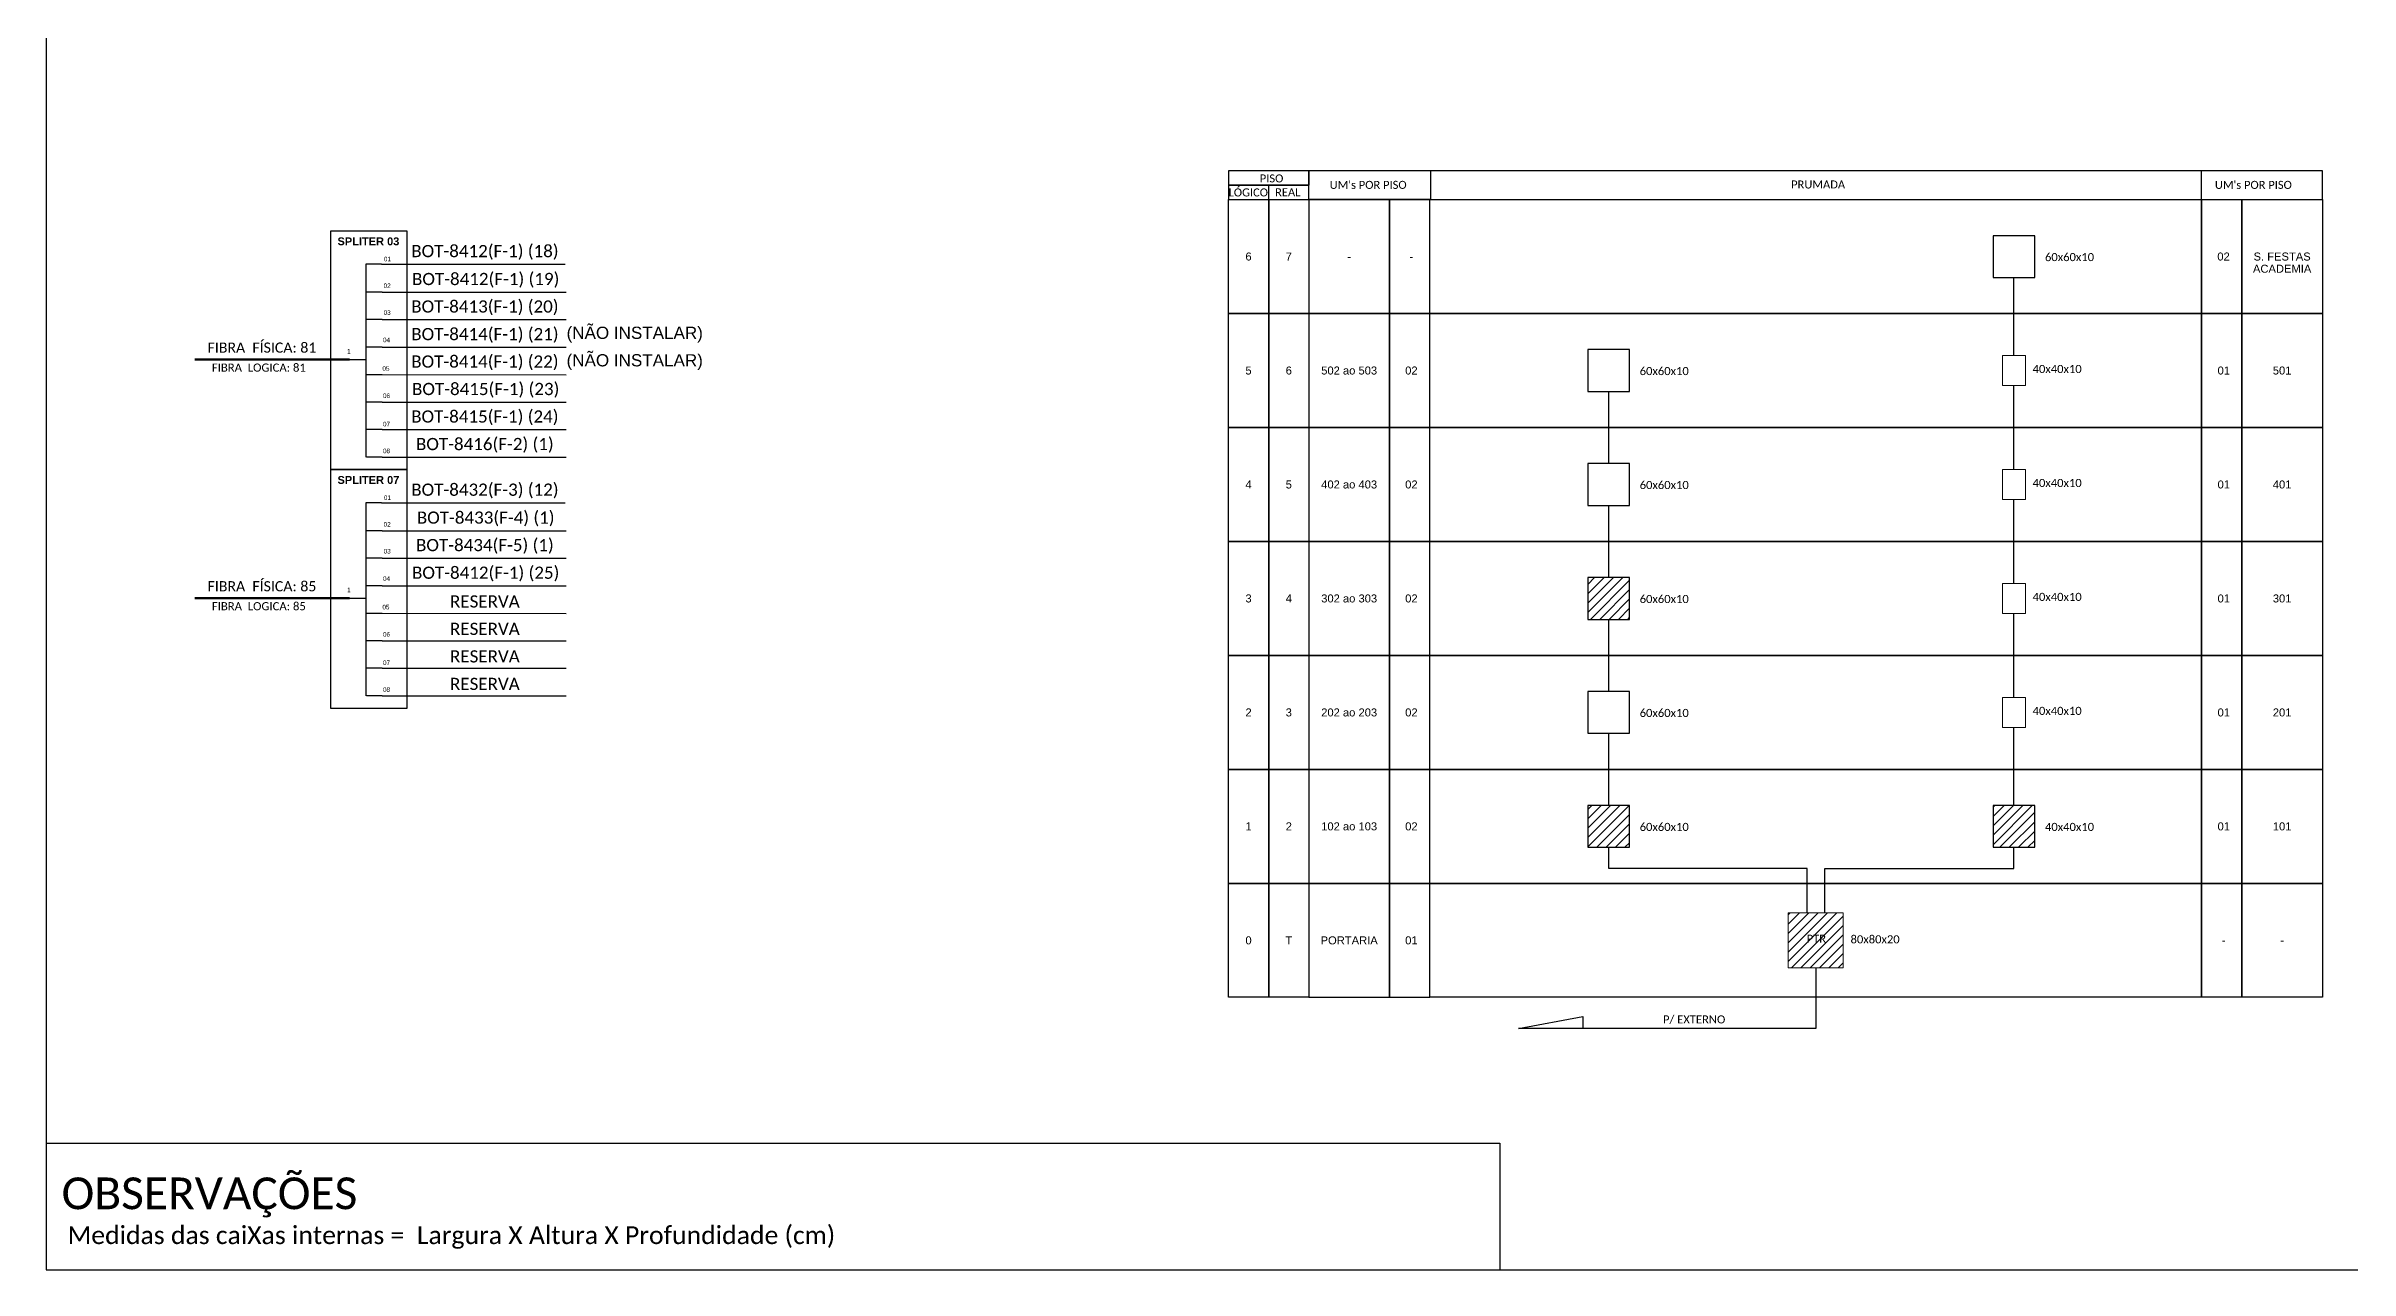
# Model space of a CAD drawing. Extents: x -89 to 749, y 705 to 1299.
# Drawn here: x -89 to 429, y 705 to 980 of the extents above; entities that cross this region are included whole.
import ezdxf
from ezdxf.enums import TextEntityAlignment as Align

# ---------------------------------------------------------------- set-up
doc = ezdxf.new("R2010")
doc.units = 0
doc.styles.add('ARIAL', font='arial.ttf')
doc.styles.get("Standard").update_dxf_attribs({"font": 'arial.ttf'})
doc.styles.add('WMF-Calibri0', font='calibri.ttf')
pattern_1 = [(45, (-589.5643, 134.3541), (-1.054204, 1.054204), [])]

msp = doc.modelspace()

# ---------------------------------------------------------------- hatches: boundary and pattern name
h = msp.add_hatch()
h.set_pattern_fill('ANSI31', color=1, scale=0.469565)
h.set_pattern_definition(pattern_1)
h.paths.add_polyline_path([(257.52, 851.3), (266.92, 851.3), (266.92, 860.7), (257.52, 860.7)])
h = msp.add_hatch()
h.set_pattern_fill('ANSI31', color=1, scale=0.469565)
h.set_pattern_definition(pattern_1)
h.paths.add_polyline_path([(257.52, 800.05), (266.92, 800.05), (266.92, 809.44), (257.52, 809.44)])
h = msp.add_hatch()
h.set_pattern_fill('ANSI31', color=1, scale=0.469565)
h.set_pattern_definition(pattern_1)
h.paths.add_polyline_path([(348.7, 800.05), (358.09, 800.05), (358.09, 809.44), (348.7, 809.44)])
h = msp.add_hatch()
h.set_pattern_fill('ANSI31', color=1, scale=0.469565)
h.set_pattern_definition([(45, (-305.1773, 2875.8572), (-1.054204, 1.054204), [])])
h.paths.add_polyline_path([(314.97, 772.94), (314.97, 785.31), (302.6, 785.31), (302.6, 772.94)])
h.paths.add_polyline_path([(306.31, 778.13), (311.63, 778.13), (311.63, 780.85), (306.31, 780.85)], flags=24)

# ---------------------------------------------------------------- linework, layer by layer
at = {"color": 7, "linetype": 'Continuous'}
for p, q in [((-17.39, 931.17), (-17.39, 887.74)), ((-13.87, 931.17), (-17.39, 931.17)), ((-13.7, 924.88), (-17.21, 924.88)), ((-13.7, 918.69), (-17.21, 918.69)), ((-13.7, 912.47), (-17.21, 912.47)), ((-21.04, 909.74), (-17.4, 909.74)), ((-13.7, 906.31), (-17.21, 906.31)), ((-13.7, 900.14), (-17.21, 900.14)), ((-13.7, 893.95), (-17.21, 893.95)), ((-13.7, 887.78), (-17.21, 887.78)), ((-17.39, 877.51), (-17.39, 834.08)), ((-13.87, 877.51), (-17.39, 877.51)), ((-13.7, 871.23), (-17.21, 871.23)), ((-13.7, 865.04), (-17.21, 865.04)), ((-21.04, 856.08), (-17.4, 856.08)), ((-13.7, 858.82), (-17.21, 858.82)), ((-13.7, 852.65), (-17.21, 852.65)), ((-13.7, 846.49), (-17.21, 846.49)), ((-13.7, 840.3), (-17.21, 840.3)), ((-13.7, 834.12), (-17.21, 834.12))]:
    msp.add_line(p, q, dxfattribs=at)
at = {"color": 10, "linetype": 'Continuous'}
for p, q in [((-13.87, 931.17), (27.5, 931.15)), ((-13.7, 924.88), (27.68, 924.87)), ((-13.7, 918.7), (27.68, 918.69)), ((-13.7, 912.48), (27.68, 912.48)), ((-13.7, 906.32), (27.68, 906.31)), ((-13.7, 900.15), (27.68, 900.14)), ((-13.7, 893.96), (27.68, 893.95)), ((-13.7, 887.78), (27.68, 887.76)), ((-13.87, 877.51), (27.5, 877.5)), ((-13.7, 871.23), (27.68, 871.22)), ((-13.7, 865.05), (27.68, 865.04)), ((-13.7, 858.83), (27.68, 858.83)), ((-13.7, 852.67), (27.68, 852.65)), ((-13.7, 846.5), (27.68, 846.49)), ((-13.7, 840.31), (27.68, 840.3)), ((-13.7, 834.12), (27.68, 834.11))]:
    msp.add_line(p, q, dxfattribs=at)
at = {"color": 1, "linetype": 'Continuous', "lineweight": 60}
for p, q in [((-21.04, 909.74), (-55.82, 909.74)), ((-21.04, 856.08), (-55.82, 856.08))]:
    msp.add_line(p, q, dxfattribs=at)
for points in [[(-89.32, 705.02), (749.25, 705.02), (749.25, 1299.02), (-89.32, 1299.02), (-89.32, 705.02)], [(185.73, 945.69), (185.73, 948.91)], [(194.79, 945.69), (422.78, 945.69), (422.78, 952.13), (194.79, 952.13), (194.79, 952.13), (194.79, 948.91)], [(222.22, 945.69), (222.22, 952.13)], [(395.6, 945.69), (395.6, 952.13)]]:
    msp.add_lwpolyline(points)
for points in [[(176.67, 948.91), (194.79, 948.91), (194.79, 952.13), (176.67, 952.13)], [(176.67, 945.69), (194.79, 945.69), (194.79, 948.91), (176.67, 948.91)], [(176.67, 945.69), (185.73, 945.69), (185.73, 920.06), (176.67, 920.06)], [(185.73, 945.69), (194.79, 945.69), (194.79, 920.06), (185.73, 920.06)], [(185.73, 945.69), (194.79, 945.69), (194.79, 920.06), (185.73, 920.06)], [(212.9, 945.69), (194.79, 945.69), (194.79, 920.06), (212.9, 920.06)], [(221.96, 945.69), (212.9, 945.69), (212.9, 920.06), (221.96, 920.06)], [(221.96, 945.69), (395.61, 945.69), (395.61, 920.06), (221.96, 920.06)], [(395.61, 945.69), (404.67, 945.69), (404.67, 920.06), (395.61, 920.06)], [(404.67, 945.69), (422.78, 945.69), (422.78, 920.06), (404.67, 920.06)], [(348.7, 928.18), (358.09, 928.18), (358.09, 937.57), (348.7, 937.57)], [(176.67, 920.06), (185.73, 920.06), (185.73, 894.44), (176.67, 894.44)], [(185.73, 920.06), (194.79, 920.06), (194.79, 894.44), (185.73, 894.44)], [(185.73, 920.06), (194.79, 920.06), (194.79, 894.44), (185.73, 894.44)], [(212.9, 920.06), (194.79, 920.06), (194.79, 894.44), (212.9, 894.44)], [(221.96, 920.06), (212.9, 920.06), (212.9, 894.44), (221.96, 894.44)], [(221.96, 920.06), (395.61, 920.06), (395.61, 894.44), (221.96, 894.44)], [(395.61, 920.06), (404.67, 920.06), (404.67, 894.44), (395.61, 894.44)], [(404.67, 920.06), (422.78, 920.06), (422.78, 894.44), (404.67, 894.44)], [(257.52, 902.56), (266.92, 902.56), (266.92, 911.95), (257.52, 911.95)], [(176.67, 894.44), (185.73, 894.44), (185.73, 868.81), (176.67, 868.81)], [(185.73, 894.44), (194.79, 894.44), (194.79, 868.81), (185.73, 868.81)], [(185.73, 894.44), (194.79, 894.44), (194.79, 868.81), (185.73, 868.81)], [(212.9, 894.44), (194.79, 894.44), (194.79, 868.81), (212.9, 868.81)], [(221.96, 894.44), (212.9, 894.44), (212.9, 868.81), (221.96, 868.81)], [(221.96, 894.44), (395.61, 894.44), (395.61, 868.81), (221.96, 868.81)], [(395.61, 894.44), (404.67, 894.44), (404.67, 868.81), (395.61, 868.81)], [(404.67, 894.44), (422.78, 894.44), (422.78, 868.81), (404.67, 868.81)], [(257.52, 876.93), (266.92, 876.93), (266.92, 886.32), (257.52, 886.32)], [(176.67, 868.81), (185.73, 868.81), (185.73, 843.19), (176.67, 843.19)], [(185.73, 868.81), (194.79, 868.81), (194.79, 843.19), (185.73, 843.19)], [(185.73, 868.81), (194.79, 868.81), (194.79, 843.19), (185.73, 843.19)], [(212.9, 868.81), (194.79, 868.81), (194.79, 843.19), (212.9, 843.19)], [(221.96, 868.81), (212.9, 868.81), (212.9, 843.19), (221.96, 843.19)], [(221.96, 868.81), (395.61, 868.81), (395.61, 843.19), (221.96, 843.19)], [(395.61, 868.81), (404.67, 868.81), (404.67, 843.19), (395.61, 843.19)], [(404.67, 868.81), (422.78, 868.81), (422.78, 843.19), (404.67, 843.19)], [(176.67, 843.19), (185.73, 843.19), (185.73, 817.56), (176.67, 817.56)], [(185.73, 843.19), (194.79, 843.19), (194.79, 817.56), (185.73, 817.56)], [(185.73, 843.19), (194.79, 843.19), (194.79, 817.56), (185.73, 817.56)], [(212.9, 843.19), (194.79, 843.19), (194.79, 817.56), (212.9, 817.56)], [(221.96, 843.19), (212.9, 843.19), (212.9, 817.56), (221.96, 817.56)], [(221.96, 843.19), (395.61, 843.19), (395.61, 817.56), (221.96, 817.56)], [(395.61, 843.19), (404.67, 843.19), (404.67, 817.56), (395.61, 817.56)], [(404.67, 843.19), (422.78, 843.19), (422.78, 817.56), (404.67, 817.56)], [(257.52, 825.68), (266.92, 825.68), (266.92, 835.07), (257.52, 835.07)], [(176.67, 817.56), (185.73, 817.56), (185.73, 791.94), (176.67, 791.94)], [(185.73, 817.56), (194.79, 817.56), (194.79, 791.94), (185.73, 791.94)], [(185.73, 817.56), (194.79, 817.56), (194.79, 791.94), (185.73, 791.94)], [(212.9, 817.56), (194.79, 817.56), (194.79, 791.94), (212.9, 791.94)], [(221.96, 817.56), (212.9, 817.56), (212.9, 791.94), (221.96, 791.94)], [(221.96, 817.56), (395.61, 817.56), (395.61, 791.94), (221.96, 791.94)], [(395.61, 817.56), (404.67, 817.56), (404.67, 791.94), (395.61, 791.94)], [(404.67, 817.56), (422.78, 817.56), (422.78, 791.94), (404.67, 791.94)], [(176.67, 791.94), (185.73, 791.94), (185.73, 766.31), (176.67, 766.31)], [(185.73, 791.94), (194.79, 791.94), (194.79, 766.31), (185.73, 766.31)], [(212.9, 791.94), (194.79, 791.94), (194.79, 766.31), (212.9, 766.31)], [(221.96, 791.94), (212.9, 791.94), (212.9, 766.31), (221.96, 766.31)], [(221.96, 791.94), (395.61, 791.94), (395.61, 766.31), (221.96, 766.31)], [(395.61, 791.94), (404.67, 791.94), (404.67, 766.31), (395.61, 766.31)], [(404.67, 791.94), (422.78, 791.94), (422.78, 766.31), (404.67, 766.31)]]:
    msp.add_lwpolyline(points, close=True)
at = {"color": 7}
for points in [[(-25.36, 884.96), (-8.08, 884.96), (-8.08, 938.61), (-25.36, 938.61)], [(-25.36, 831.3), (-8.08, 831.3), (-8.08, 884.96), (-25.36, 884.96)]]:
    msp.add_lwpolyline(points, close=True, dxfattribs=at)
at = {"color": 3, "ltscale": 0.5}
for points in [[(353.39, 910.62), (353.39, 928.18)], [(262.22, 886.32), (262.22, 902.56)], [(353.39, 885), (353.39, 903.88)], [(262.22, 860.7), (262.22, 876.93)], [(353.39, 859.37), (353.39, 878.25)], [(262.22, 835.07), (262.22, 851.3)], [(353.39, 833.75), (353.39, 852.63)], [(262.22, 809.44), (262.22, 825.68)], [(353.39, 809.44), (353.39, 827)], [(306.91, 785.31), (306.91, 795.27), (262.22, 795.27), (262.22, 800.05)], [(310.83, 785.31), (310.83, 795.27), (353.39, 795.27), (353.39, 800.05)], [(308.79, 772.94), (308.79, 759.27), (241.96, 759.27), (256.44, 762.01), (256.44, 759.27)]]:
    msp.add_lwpolyline(points, dxfattribs=at)
at = {"color": 0, "lineweight": 0}
for points in [[(350.8, 910.62), (355.99, 910.62), (355.99, 903.88), (350.8, 903.88)], [(350.8, 885), (355.99, 885), (355.99, 878.25), (350.8, 878.25)], [(350.8, 859.37), (355.99, 859.37), (355.99, 852.63), (350.8, 852.63)], [(350.8, 833.75), (355.99, 833.75), (355.99, 827), (350.8, 827)]]:
    msp.add_lwpolyline(points, close=True, dxfattribs=at)
at = {"color": 1}
for points in [[(257.52, 851.3), (266.92, 851.3), (266.92, 860.7), (257.52, 860.7)], [(257.52, 800.05), (266.92, 800.05), (266.92, 809.44), (257.52, 809.44)], [(348.7, 800.05), (358.09, 800.05), (358.09, 809.44), (348.7, 809.44)]]:
    msp.add_lwpolyline(points, close=True, dxfattribs=at)
at = {"color": 1, "lineweight": 0}
msp.add_lwpolyline([(302.6, 785.31), (314.97, 785.31), (314.97, 772.94), (302.6, 772.94)], close=True, dxfattribs=at)
at = {"color": 7}
msp.add_lwpolyline([(-89.24, 733.5), (237.71, 733.5), (237.71, 705.02)], dxfattribs=at)

# ---------------------------------------------------------------- texts
at = {"style": 'WMF-Calibri0'}
for s, height, p in [('  LÓGICO', 1.8, (175.44, 946.39)), ('     PISO', 1.8, (180.56, 949.54)), ("UM's POR PISO", 1.8, (199.45, 948.09)), ('PRUMADA', 1.8, (303.27, 948.18)), ("UM's POR PISO", 1.8, (398.6, 948.09)), ('    REAL', 1.8, (184.64, 946.43)), ('60x60x10', 1.813, (360.38, 931.85)), ('60x60x10', 1.813, (269.2, 906.22)), ('40x40x10', 1.813, (357.59, 906.69)), ('60x60x10', 1.813, (269.2, 880.6)), ('40x40x10', 1.813, (357.59, 881.06)), ('60x60x10', 1.813, (269.2, 854.97)), ('40x40x10', 1.813, (357.59, 855.44)), ('60x60x10', 1.813, (269.2, 829.35)), ('40x40x10', 1.813, (357.59, 829.81)), ('60x60x10', 1.813, (269.2, 803.72)), ('40x40x10', 1.813, (360.38, 803.72)), ('PTR', 1.813, (306.76, 778.59)), ('80x80x20', 1.813, (316.64, 778.45)), ('P/ EXTERNO', 1.813, (274.44, 760.44))]:
    msp.add_text(s, height=height, dxfattribs=at).set_placement(p)
at = {"style": 'ARIAL'}
for s, p in [('6', (181.2, 932.88)), ('7', (190.26, 932.88)), ('02', (400.55, 932.88)), ('S. FESTAS', (413.73, 932.88)), ('-', (203.84, 932.88)), ('-', (217.84, 932.88)), ('ACADEMIA', (413.73, 930.14)), ('5', (181.2, 907.25)), ('6', (190.26, 907.25)), ('502 ao 503', (203.84, 907.25)), ('02', (217.84, 907.25)), ('01', (400.6, 907.25)), ('501', (413.73, 907.25)), ('4', (181.2, 881.63)), ('5', (190.26, 881.63)), ('402 ao 403', (203.84, 881.63)), ('02', (217.84, 881.63)), ('01', (400.6, 881.63)), ('401', (413.73, 881.63)), ('3', (181.2, 856)), ('4', (190.26, 856)), ('302 ao 303', (203.84, 856)), ('02', (217.84, 856)), ('01', (400.6, 856)), ('301', (413.73, 856)), ('2', (181.2, 830.37)), ('3', (190.26, 830.37)), ('202 ao 203', (203.84, 830.37)), ('02', (217.84, 830.37)), ('01', (400.6, 830.37)), ('201', (413.73, 830.37)), ('1', (181.2, 804.75)), ('2', (190.26, 804.75)), ('102 ao 103', (203.84, 804.75)), ('02', (217.84, 804.75)), ('01', (400.6, 804.75)), ('101', (413.73, 804.75)), ('0', (181.2, 779.12)), ('T', (190.26, 779.12)), ('PORTARIA', (203.84, 779.12)), ('01', (217.84, 779.12)), ('-', (400.6, 779.12)), ('-', (413.73, 779.12))]:
    msp.add_text(s, height=1.8, dxfattribs=at).set_placement(p, align=Align.MIDDLE_CENTER)
at = {"color": 7, "style": 'WMF-Calibri0'}
msp.add_text('OBSERVAÇÕES', height=7.1308, dxfattribs=at).set_placement((-85.83, 718.67))
at = {"attachment_point": 5}
for s, insert, char_height, width in [('\\C10;\\fArial|b1|i0|c0|p34;SPLITER 03', (-16.8, 936.28), 1.7753, 16.6219), ('\\C1;\\fCalibri|b0|i0|c0|p34;BOT-8412(F-1) (18)', (9.41, 933.81), 2.7432, 39.6551), ('\\C7;\\fArial|b0|i0|;\\H1.0273588255048;01 ', (-12.53, 932.31), 1.7753, 3.5602), ('\\C1;\\fCalibri|b0|i0|c0|p34;BOT-8412(F-1) (19)', (9.58, 927.53), 2.7432, 39.6551), ('\\C7;\\fArial|b0|i0|;\\H1.0273588255048;02 ', (-12.58, 926.31), 1.7753, 3.7582), ('\\C7;\\fCalibri|b0|i0|c0|p34;BOT-8413(F-1) (20)', (9.4, 921.35), 2.7432, 39.6551), ('\\C7;\\fArial|b0|i0|;\\H1.0273588255048;03 ', (-12.58, 920.26), 1.7753, 3.456), ('(NÃO INSTALAR)', (43.11, 915.32), 2.7432, 39.6551), ('\\C7;\\fCalibri|b0|i0|c0|p34;FIBRA  FÍSICA: 81', (-40.75, 912.39), 2.2859, 34.56), ('\\C7;\\fArial|b0|i0|;\\H1.0273588255048;04 ', (-12.73, 914.12), 1.7753, 3.7582), ('\\C7;\\fCalibri|b0|i0|c0|p34;BOT-8414(F-1) (21)', (9.41, 915.14), 2.7432, 39.6551), ('\\C7;\\fCalibri|b0|i0|c0|p34;FIBRA  LOGICA: 81', (-41.45, 907.89), 1.8289, 34.56), ('\\C7;\\fArial|b0|i0|;\\H1.0273588255048;1', (-21.21, 911.57), 1.7753, 1.7584), ('\\C7;\\fArial|b0|i0|;\\H1.0273588255048;05 ', (-12.86, 907.7), 1.7753, 4.6222), ('\\C7;\\fCalibri|b0|i0|c0|p34;BOT-8414(F-1) (22)', (9.4, 908.97), 2.7432, 39.6551), ('(NÃO INSTALAR)', (43.11, 909.14), 2.7432, 39.6551), ('\\C7;\\fArial|b0|i0|;\\H1.0273588255048;06 ', (-12.73, 901.57), 1.7753, 3.7582), ('\\C7;\\fCalibri|b0|i0|c0|p34;BOT-8415(F-1) (23)', (9.58, 902.8), 2.7432, 39.6551), ('\\C7;\\fCalibri|b0|i0|c0|p34;BOT-8415(F-1) (24)', (9.39, 896.61), 2.7432, 39.6551), ('\\C7;\\fArial|b0|i0|;\\H1.0273588255048;07 ', (-12.73, 895.2), 1.7753, 3.7582), ('\\C7;\\fCalibri|b0|i0|c0|p34;BOT-8416(F-2) (1)', (9.39, 890.42), 2.7432, 39.6551), ('\\C7;\\fArial|b0|i0|;\\H1.0273588255048;08 ', (-12.73, 889.16), 1.7753, 3.7582), ('\\C10;\\fArial|b1|i0|c0|p34;SPLITER 07', (-16.8, 882.63), 1.7753, 16.6219), ('\\C7;\\fCalibri|b0|i0|c0|p34;BOT-8432(F-3) (12)', (9.41, 880.16), 2.7432, 39.6551), ('\\C7;\\fArial|b0|i0|;\\H1.0273588255048;01 ', (-12.53, 878.65), 1.7753, 3.5602), ('\\C7;\\fCalibri|b0|i0|c0|p34;BOT-8433(F-4) (1)', (9.58, 873.88), 2.7432, 39.6551), ('\\C7;\\fArial|b0|i0|;\\H1.0273588255048;02 ', (-12.58, 872.65), 1.7753, 3.7582), ('\\C7;\\fArial|b0|i0|;\\H1.0273588255048;03 ', (-12.58, 866.61), 1.7753, 3.456), ('\\C7;\\fCalibri|b0|i0|c0|p34;BOT-8434(F-5) (1)', (9.4, 867.7), 2.7432, 39.6551), ('\\C7;\\fCalibri|b0|i0|c0|p34;FIBRA  FÍSICA: 85', (-40.75, 858.73), 2.2859, 34.56), ('\\C7;\\fArial|b0|i0|;\\H1.0273588255048;04 ', (-12.73, 860.46), 1.7753, 3.7582), ('\\C1;\\fCalibri|b0|i0|c0|p34;BOT-8412(F-1) (25)', (9.58, 861.49), 2.7432, 39.6551), ('\\C7;\\fCalibri|b0|i0|c0|p34;FIBRA  LOGICA: 85', (-41.45, 854.24), 1.8289, 34.56), ('\\C7;\\fArial|b0|i0|;\\H1.0273588255048;1', (-21.21, 857.91), 1.7753, 1.7584), ('\\C7;\\fCalibri|b0|i0|c0|p34;RESERVA', (9.4, 855.31), 2.7432, 39.6551), ('\\C7;\\fArial|b0|i0|;\\H1.0273588255048;05 ', (-12.86, 854.05), 1.7753, 4.6222), ('\\C7;\\fCalibri|b0|i0|c0|p34;RESERVA', (9.4, 849.15), 2.7432, 39.6551), ('\\C7;\\fArial|b0|i0|;\\H1.0273588255048;06 ', (-12.73, 847.91), 1.7753, 3.7582), ('\\C7;\\fArial|b0|i0|;\\H1.0273588255048;07 ', (-12.73, 841.55), 1.7753, 3.7582), ('\\C7;\\fCalibri|b0|i0|c0|p34;RESERVA', (9.4, 842.96), 2.7432, 39.6551), ('\\C7;\\fArial|b0|i0|;\\H1.0273588255048;08 ', (-12.73, 835.5), 1.7753, 3.7582), ('\\C7;\\fCalibri|b0|i0|c0|p34;RESERVA', (9.4, 836.77), 2.7432, 39.6551)]:
    msp.add_mtext(s, dxfattribs=dict(at, insert=insert, char_height=char_height, width=width))
at = {"color": 7, "insert": (-84.48, 714.83), "char_height": 4, "width": 658.8434, "attachment_point": 1, "style": 'WMF-Calibri0'}
msp.add_mtext('Medidas das caiXas internas =  Largura X Altura X Profundidade (cm)', dxfattribs=at)

doc.saveas('drawing.dxf')
